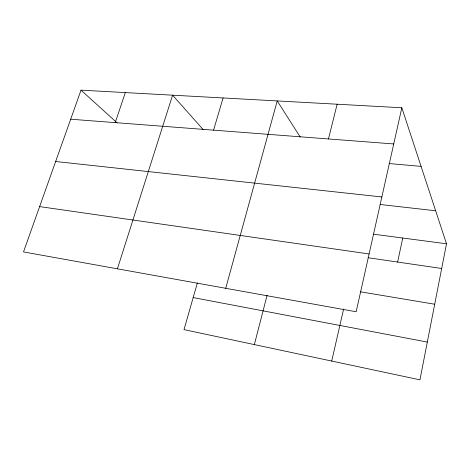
<?xml version="1.0" encoding="UTF-8"?>
<svg xmlns="http://www.w3.org/2000/svg" width="470" height="470" viewBox="0 0 470 470"><rect width="100%" height="100%" fill="white"/><g stroke="black" fill="none" stroke-linecap="round" stroke-linejoin="round"><path stroke-width="0.7" d="M401.832 107.765L356.16 311.763L23.5 251.926L81.022 90.158L401.832 107.765L446.5 243.783L419.939 379.842L184.005 329.623L197.382 282.864M397.632 262.049L402.737 238.032M331.714 361.066L343.623 309.019M328.46 138.95L337.149 104.211M254.352 344.598L267.089 295.33M225.718 288.304L277.218 100.921L300.295 137.134M213.545 130.155L223.109 97.954M117.412 268.817L172.596 95.181L203.299 129.732M115.203 122.623L125.337 92.59M70.688 119.215L393.731 143.949M389.148 163.554L421.079 166.374M55.654 161.504L381.863 196.959M380.148 204.491L435.661 210.783M373.315 234.16L446.5 243.783M39.621 206.6L369.097 253.964M368.039 257.725L441.677 268.488M360.202 291.758L434.703 304.225M193.17 297.575L427.312 342.072M81.022 90.158L117.024 122.799"/></g></svg>
